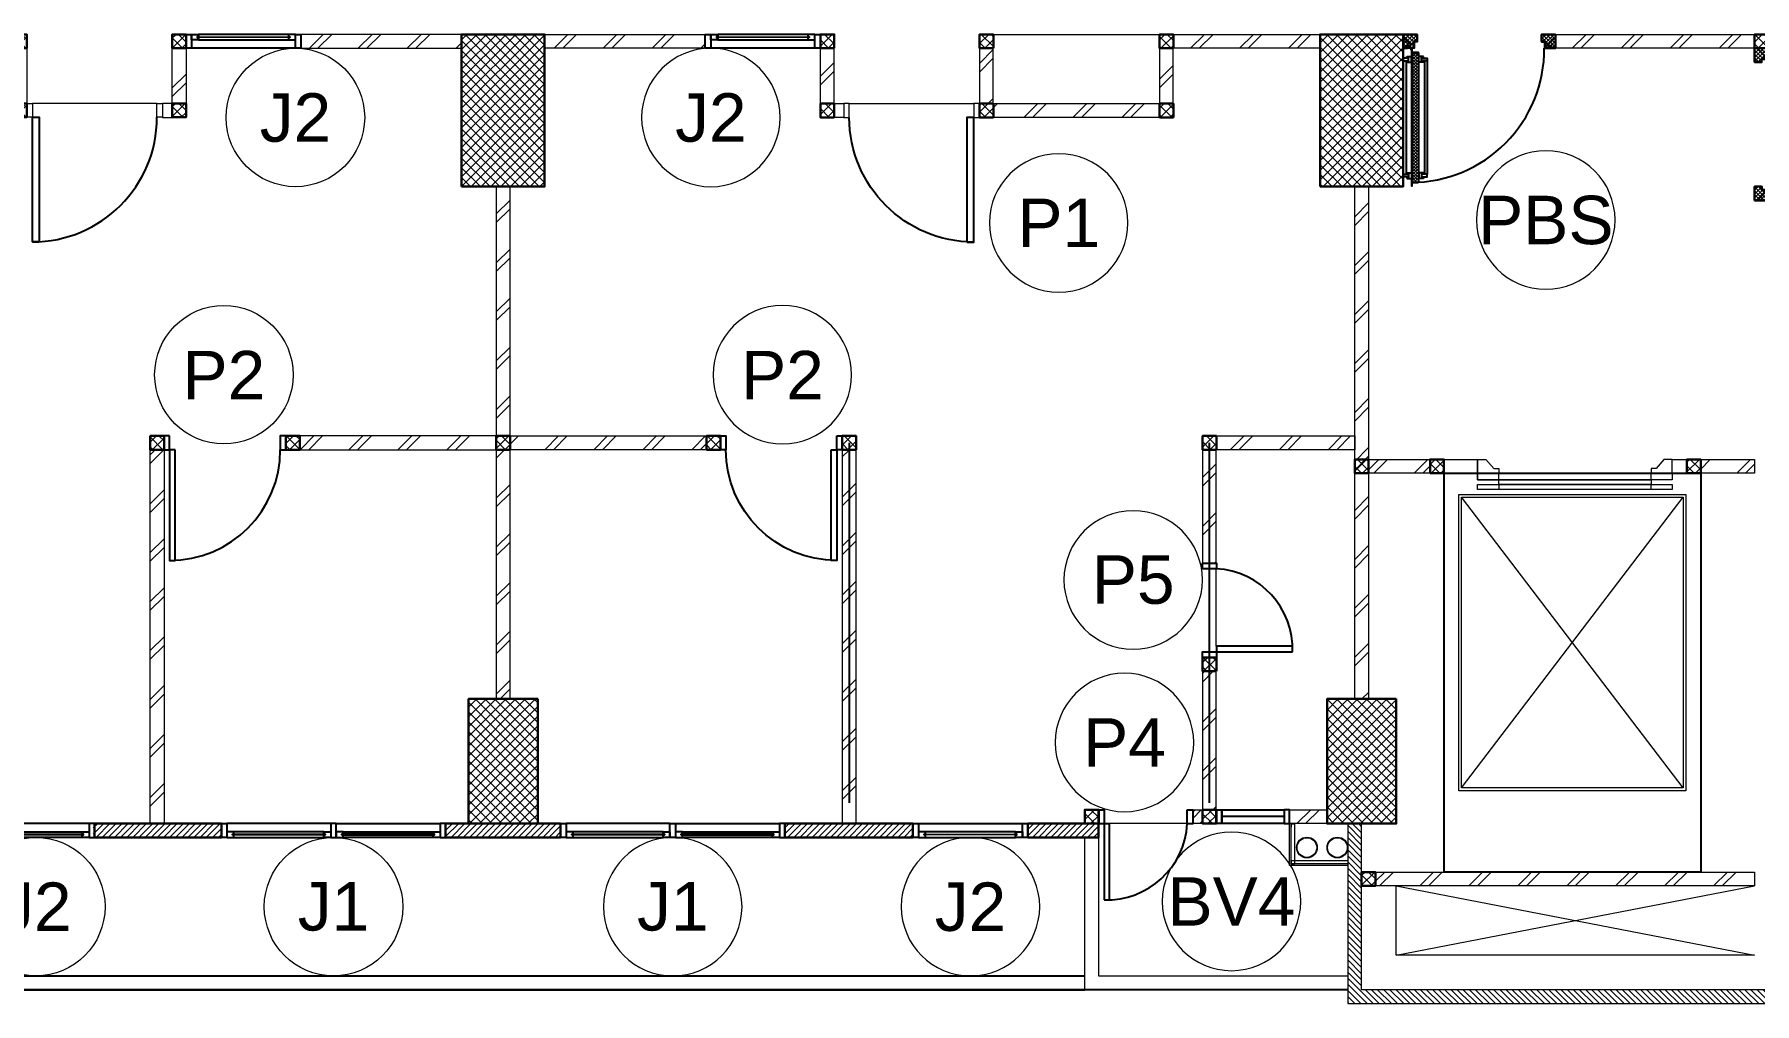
# Model space of a CAD drawing. Header units: millimetres. Extents: x -108 to 351, y -17 to 192.
# Drawn here: x 173.59 to 186.01, y -1.1 to 5.9 of the extents above; entities that cross this region are included whole.
import ezdxf
from ezdxf.enums import TextEntityAlignment as Align

# ---------------------------------------------------------------- set-up
doc = ezdxf.new("R2010")
doc.units = ezdxf.units.MM
doc.layers.get('defpoints').update_dxf_attribs({"color": 1})
for name, color, linetype, lineweight in [('ars', 11, 'Continuous', 0), ('ars @ 1', 11, 'Continuous', 0), ('ARSIR', 31, 'Continuous', 5), ('KACA', 151, 'Continuous', 5), ('KOL', 1, 'Continuous', 30), ('KOLOM', 4, 'Continuous', 9), ('lan', 7, 'Continuous', 15), ('LIFT', 15, 'Continuous', 15), ('NOT', 7, 'Continuous', 20), ('tem', 5, 'Continuous', 20)]:
    doc.layers.add(name, color=color, linetype=linetype, lineweight=lineweight)
doc.layers.add('as', color=1, linetype='Continuous', plot=False)
for name, color, linetype in [('HID', 1, 'Continuous'), ('Kusen', 30, 'Continuous'), ('STL', 6, 'Continuous')]:
    doc.layers.add(name, color=color, linetype=linetype)
doc.styles.add('S', font='simplex', dxfattribs={"width": 0.75})
doc.styles.get("Standard").update_dxf_attribs({"font": 'arial.ttf'})
pattern_1 = [(45, (0, 0), (-0.1767767, 0.1767767), []), (45, (0.0625, 0), (-0.1767767, 0.1767767), [])]
pattern_2 = [(225, (1.1, 1e-06), (-0.014142, 0.014142), []), (135, (1.1, 1e-06), (0.014142, 0.014142), [])]
pattern_3 = [(315, (-2e-13, 1e-06), (0.014142, 0.014142), []), (45, (-2e-13, 1e-06), (-0.014142, 0.014142), [])]
pattern_4 = [(45, (504.54594, -326.249947), (-0.0220970869, 0.0220970869), [])]
pattern_5 = [(225, (18.8672, 56.20464), (0.1767767, -0.1767767), []), (225, (18.8047, 56.20464), (0.1767767, -0.1767767), [])]
pattern_6 = [(225, (18.87105, 56.209), (0.1767767, -0.1767767), []), (225, (18.80855, 56.209), (0.1767767, -0.1767767), [])]
pattern_7 = [(225, (18.8672, 56.209), (0.1767767, -0.1767767), []), (225, (18.8047, 56.209), (0.1767767, -0.1767767), [])]
pattern_8 = [(225, (16.36856, 55.10463), (0.1767767, -0.1767767), []), (225, (16.30606, 55.10463), (0.1767767, -0.1767767), [])]

# ---------------------------------------------------------------- blocks, each defined once
blk = doc.blocks.new('K 10.10')
at = {"layer": 'ars'}
h = blk.add_hatch(dxfattribs=at)
h.set_pattern_fill('_USER', color=256, scale=0.05, angle=45, double=1, pattern_type=0)
h.set_pattern_definition([(45, (0, 0), (-0.035355339, 0.035355339), []), (135, (0, 0), (-0.035355339, -0.035355339), [])])
h.paths.add_polyline_path([(1560.538, 1380.407), (1560.638, 1380.407), (1560.638, 1380.507), (1560.538, 1380.507)])
at = {"layer": 'KOL'}
blk.add_lwpolyline([(1560.538, 1380.407), (1560.638, 1380.407), (1560.638, 1380.507), (1560.538, 1380.507)], close=True, dxfattribs=at)
blk = doc.blocks.new('k1')
at = {"layer": 'ars'}
h = blk.add_hatch(dxfattribs=at)
h.set_pattern_fill('_USER', color=256, scale=0.05, angle=45, double=1, pattern_type=0)
h.set_pattern_definition([(45, (0, -5), (-0.03535534, 0.03535534), []), (135, (0, -5), (-0.03535534, -0.03535534), [])])
h.paths.add_polyline_path([(-0.3, -0.55), (0.3, -0.55), (0.3, 0.55), (-0.3, 0.55)])
at = {"layer": 'KOL'}
blk.add_lwpolyline([(-0.3, -0.55), (0.3, -0.55), (0.3, 0.55), (-0.3, 0.55)], close=True, dxfattribs=at)
blk = doc.blocks.new('k3')
at = {"layer": 'ars'}
h = blk.add_hatch(dxfattribs=at)
h.set_pattern_fill('_USER', color=256, scale=0.05, angle=45, double=1, pattern_type=0)
h.set_pattern_definition([(45, (0, -5.05), (-0.03535534, 0.03535534), []), (135, (0, -5.05), (-0.03535534, -0.03535534), [])])
h.paths.add_polyline_path([(-0.25, -0.45), (0.25, -0.45), (0.25, 0.45), (-0.25, 0.45)])
at = {"layer": 'KOL'}
blk.add_lwpolyline([(-0.25, -0.45), (0.25, -0.45), (0.25, 0.45), (-0.25, 0.45)], close=True, dxfattribs=at)
blk = doc.blocks.new('D-P90')
at = {"layer": 'ars'}
h = blk.add_hatch(dxfattribs=at)
h.set_pattern_fill('ANSI37', color=256, scale=0.005, angle=-90, style=0)
h.set_pattern_definition([(45, (-1350.94906, -1248.591899), (0.01122532015, -0.01122532015), []), (315, (-1350.94906, -1248.591899), (-0.01122532015, -0.01122532015), [])])
h.paths.add_polyline_path([(0.009, -0.183, -0.414214), (0.01, -0.184), (0.01, -1.116, -0.414214), (0.009, -1.117), (-0.034, -1.117, 0.414214), (-0.037, -1.12), (-0.037, -1.142, -1), (-0.038, -1.142), (-0.038, -0.158, -1), (-0.037, -0.158), (-0.037, -0.181, 0.414214), (-0.034, -0.183)])
at = {"layer": 'as'}
for p, q in [((-0.04, -0.158), (-0.046, -0.158)), ((-0.042, -0.161), (-0.042, -0.155))]:
    blk.add_line(p, q, dxfattribs=at)
at = {"layer": 'HID'}
for p, q in [((-0.044, -0.125), (-0.092, -0.077)), ((-0.042, -0.123), (-0.091, -0.075)), ((-0.066, -0.147), (-0.023, -0.104)), ((-0.063, -0.147), (-0.023, -0.107)), ((0.966, -0.147), (0.923, -0.104)), ((0.963, -0.147), (0.923, -0.107)), ((0.942, -0.123), (0.991, -0.075)), ((0.944, -0.125), (0.992, -0.077))]:
    blk.add_line(p, q, dxfattribs=at)
for points in [[(-0.044, -0.125), (-0.044, -0.125), (-0.042, -0.123), (-0.042, -0.123)], [(0.944, -0.125), (0.944, -0.125), (0.942, -0.123), (0.942, -0.123)]]:
    blk.add_lwpolyline(points, dxfattribs=at)
at = {"layer": 'KOL'}
blk.add_line((0.97, -0.13), (0.97, -0.15), dxfattribs=at)
at = {"layer": 'Kusen', "ltscale": 2}
for p, q in [((-0.099, -0.221), (-0.099, -1.06)), ((-0.079, -0.241), (-0.079, -1.06)), ((-0.074, -0.211), (-0.04, -0.211)), ((-0.074, -0.221), (-0.074, -0.211)), ((-0.074, -0.251), (-0.074, -0.241)), ((-0.061, -0.251), (-0.061, -0.211)), ((-0.04, -0.251), (-0.04, -0.211)), ((0.046, -0.211), (0.012, -0.211)), ((0.012, -0.251), (0.012, -0.211)), ((0.033, -0.251), (0.033, -0.211)), ((0.046, -0.221), (0.046, -0.211)), ((0.046, -0.251), (0.046, -0.241)), ((0.053, -0.241), (0.053, -1.06)), ((0.073, -0.221), (0.073, -1.06)), ((-0.074, -0.251), (-0.04, -0.251)), ((0.046, -0.251), (0.012, -0.251)), ((-0.074, -1.05), (-0.04, -1.05)), ((-0.074, -1.05), (-0.074, -1.06)), ((-0.074, -1.08), (-0.074, -1.09)), ((-0.074, -1.09), (-0.04, -1.09)), ((-0.061, -1.05), (-0.061, -1.09)), ((-0.04, -1.05), (-0.04, -1.09)), ((0.046, -1.05), (0.012, -1.05)), ((0.012, -1.05), (0.012, -1.09)), ((0.046, -1.09), (0.012, -1.09)), ((0.033, -1.05), (0.033, -1.09)), ((0.046, -1.05), (0.046, -1.06)), ((0.046, -1.08), (0.046, -1.09))]:
    blk.add_line(p, q, dxfattribs=at)
at = {"layer": 'Kusen'}
for p, q in [((-0.042, -0.155), (-0.038, -0.156)), ((-0.042, -0.157), (-0.038, -0.158))]:
    blk.add_line(p, q, dxfattribs=at)
at = {"layer": 'Kusen', "ltscale": 2}
for points in [[(-0.099, -0.241), (-0.061, -0.241), (-0.061, -0.221), (-0.099, -0.221), (-0.099, -0.241)], [(0.073, -0.241), (0.033, -0.241), (0.033, -0.221), (0.073, -0.221), (0.073, -0.241)], [(-0.101, -1.06), (-0.061, -1.06), (-0.061, -1.08), (-0.101, -1.08), (-0.101, -1.06)], [(0.073, -1.06), (0.033, -1.06), (0.033, -1.08), (0.073, -1.08), (0.073, -1.06)]]:
    blk.add_lwpolyline(points, dxfattribs=at)
at = {"layer": 'Kusen'}
blk.add_circle((-0.042, -0.158), 0.001, dxfattribs=at)
for radius, start, end in [(0.0025, 75.7804, 11.3851), (0.961, 270, 0.4597)]:
    blk.add_arc((-0.042, -0.158), radius, start, end, dxfattribs=at)
at = {"layer": 'STL'}
for p, q in [((-0.038, -0.158), (-0.038, -1.142)), ((-0.037, -0.181), (-0.037, -0.158)), ((-0.034, -0.183), (0.009, -0.183)), ((0.01, -0.184), (0.01, -1.116)), ((-0.034, -1.117), (0.009, -1.117)), ((-0.037, -1.12), (-0.037, -1.142))]:
    blk.add_line(p, q, dxfattribs=at)
for points in [[(0, -0.1), (0, -0.103), (-0.019, -0.103, 0.414214), (-0.02, -0.105), (-0.02, -0.148, -0.414214), (-0.022, -0.15), (-0.068, -0.15, -0.414214), (-0.07, -0.148), (-0.07, -0.13), (-0.067, -0.13), (-0.067, -0.146, 0.414214), (-0.065, -0.147), (-0.024, -0.147, 0.414214), (-0.023, -0.146), (-0.023, -0.102, -0.414214), (-0.021, -0.1)], [(0.9, -0.1), (0.9, -0.103), (0.919, -0.103, -0.414214), (0.92, -0.105), (0.92, -0.148, 0.414214), (0.922, -0.15), (0.968, -0.15, 0.414214), (0.97, -0.148), (0.97, -0.13), (0.967, -0.13), (0.967, -0.146, -0.414214), (0.966, -0.147), (0.925, -0.147, -0.414214), (0.923, -0.146), (0.923, -0.102, 0.414214), (0.921, -0.1)]]:
    blk.add_lwpolyline(points, format="xyb", close=True, dxfattribs=at)
blk.add_lwpolyline([(0.009, -0.182), (-0.034, -0.182, -0.414214), (-0.035, -0.181), (-0.035, -0.158, 1), (-0.04, -0.158), (-0.04, -1.142, 1), (-0.035, -1.142), (-0.035, -1.12, -0.414214), (-0.034, -1.119), (0.009, -1.119, 0.414214), (0.012, -1.116), (0.012, -0.184)], format="xyb", dxfattribs=at)
for centre, radius, start, end in [((-0.038, -0.158), 0.00075, 0, 180), ((-0.034, -0.181), 0.0025, 180, 270), ((0.009, -0.184), 0.0025, 360, 90), ((0.009, -0.184), 0.001, 360, 90), ((-0.034, -1.12), 0.0025, 90, 180), ((0.009, -1.116), 0.001, 270, 0), ((-0.038, -1.142), 0.00075, 180, 0)]:
    blk.add_arc(centre, radius, start, end, dxfattribs=at)
blk = doc.blocks.new('PINTU DARURAT')
at = {"layer": 'ARSIR'}
h = blk.add_hatch(dxfattribs=at)
h.set_pattern_fill('_USER', color=256, scale=0.02, angle=315, style=0, double=1, pattern_type=0)
h.set_pattern_definition(pattern_3)
edge = h.paths.add_edge_path()
edge.add_line((0, 0), (0.1, 0))
edge.add_line((0.1, 0), (0.1, 0.05))
edge.add_line((0.1, 0.05), (0.077, 0.05))
edge.add_line((0.077, 0.05), (0.077, 0.096))
edge.add_arc((0.076, 0.096), 0.0015, 360, 450)
edge.add_line((0.075, 0.097), (0.035, 0.097))
edge.add_arc((0.035, 0.096), 0.0015, 90, 180)
edge.add_line((0.033, 0.096), (0.033, 0.08))
edge.add_line((0.033, 0.08), (0.03, 0.08))
edge.add_line((0.03, 0.08), (0.03, 0.1))
edge.add_line((0.03, 0.1), (0, 0.1))
edge.add_line((0, 0.1), (0, 0))
h = blk.add_hatch(dxfattribs=at)
h.set_pattern_fill('_USER', color=256, scale=0.02, angle=315, style=0, double=1, pattern_type=0)
h.set_pattern_definition(pattern_3)
edge = h.paths.add_edge_path()
edge.add_line((0, 0), (0.1, 0))
edge.add_line((0.1, 0), (0.1, 0.05))
edge.add_line((0.1, 0.05), (0.077, 0.05))
edge.add_line((0.077, 0.05), (0.077, 0.096))
edge.add_arc((0.076, 0.096), 0.0015, 360, 450)
edge.add_line((0.075, 0.097), (0.035, 0.097))
edge.add_arc((0.035, 0.096), 0.0015, 90, 180)
edge.add_line((0.033, 0.096), (0.033, 0.08))
edge.add_line((0.033, 0.08), (0.03, 0.08))
edge.add_line((0.03, 0.08), (0.03, 0.1))
edge.add_line((0.03, 0.1), (0, 0.1))
edge.add_line((0, 0.1), (0, 0))
h = blk.add_hatch(dxfattribs=at)
h.set_pattern_fill('_USER', color=256, scale=0.02, angle=315, style=0, double=1, pattern_type=0)
h.set_pattern_definition(pattern_2)
edge = h.paths.add_edge_path()
edge.add_line((1.1, 0), (1, 0))
edge.add_line((1, 0), (1, 0.05))
edge.add_line((1, 0.05), (1.023, 0.05))
edge.add_line((1.023, 0.05), (1.023, 0.096))
edge.add_arc((1.024, 0.096), 0.0015, -630, -540, ccw=False)
edge.add_line((1.024, 0.097), (1.065, 0.097))
edge.add_arc((1.065, 0.096), 0.0015, -360, -270, ccw=False)
edge.add_line((1.067, 0.096), (1.067, 0.08))
edge.add_line((1.067, 0.08), (1.07, 0.08))
edge.add_line((1.07, 0.08), (1.07, 0.1))
edge.add_line((1.07, 0.1), (1.1, 0.1))
edge.add_line((1.1, 0.1), (1.1, 0))
h = blk.add_hatch(dxfattribs=at)
h.set_pattern_fill('_USER', color=256, scale=0.02, angle=315, style=0, double=1, pattern_type=0)
h.set_pattern_definition(pattern_2)
edge = h.paths.add_edge_path()
edge.add_line((1.1, 0), (1, 0))
edge.add_line((1, 0), (1, 0.05))
edge.add_line((1, 0.05), (1.023, 0.05))
edge.add_line((1.023, 0.05), (1.023, 0.096))
edge.add_arc((1.024, 0.096), 0.0015, -630, -540, ccw=False)
edge.add_line((1.024, 0.097), (1.065, 0.097))
edge.add_arc((1.065, 0.096), 0.0015, -360, -270, ccw=False)
edge.add_line((1.067, 0.096), (1.067, 0.08))
edge.add_line((1.067, 0.08), (1.07, 0.08))
edge.add_line((1.07, 0.08), (1.07, 0.1))
edge.add_line((1.07, 0.1), (1.1, 0.1))
edge.add_line((1.1, 0.1), (1.1, 0))
at = {"layer": 'KOL'}
blk.add_line((1.1, 0.1), (1.1, 0), dxfattribs=at)
blk.add_line((1.1, 0.1), (1.1, 0), dxfattribs=at)
blk.add_line((1.1, 0.1), (1.1, 0), dxfattribs=at)
blk.add_line((1.1, 0.1), (1.1, 0), dxfattribs=at)
for points in [[(0, 0), (0.1, 0), (0.1, 0.05), (0.077, 0.05), (0.077, 0.096, 0.414214), (0.075, 0.097), (0.035, 0.097, 0.414214), (0.033, 0.096), (0.033, 0.08), (0.03, 0.08), (0.03, 0.1), (0, 0.1)], [(0, 0), (0.1, 0), (0.1, 0.05), (0.077, 0.05), (0.077, 0.096, 0.414214), (0.075, 0.097), (0.035, 0.097, 0.414214), (0.033, 0.096), (0.033, 0.08), (0.03, 0.08), (0.03, 0.1), (0, 0.1)], [(1.1, 0), (1, 0), (1, 0.05), (1.023, 0.05), (1.023, 0.096, -0.414214), (1.024, 0.097), (1.065, 0.097, -0.414214), (1.067, 0.096), (1.067, 0.08), (1.07, 0.08), (1.07, 0.1), (1.1, 0.1)], [(1.1, 0), (1, 0), (1, 0.05), (1.023, 0.05), (1.023, 0.096, -0.414214), (1.024, 0.097), (1.065, 0.097, -0.414214), (1.067, 0.096), (1.067, 0.08), (1.07, 0.08), (1.07, 0.1), (1.1, 0.1)]]:
    blk.add_lwpolyline(points, format="xyb", close=True, dxfattribs=at)
at = {"layer": 'Kusen', "xscale": -1, "rotation": 180}
blk.add_blockref('D-P90', (0.1, -0.05), dxfattribs=at)
blk = doc.blocks.new('T. J1')
at = {"layer": 'Kusen'}
for p, q in [((-0.019, 0), (-0.769, 0)), ((-0.719, 0.1), (-0.069, 0.1)), ((-0.069, 0.06), (-0.719, 0.06)), ((0.021, 0), (0.771, 0)), ((0.721, 0.1), (0.071, 0.1)), ((0.071, 0.06), (0.721, 0.06))]:
    blk.add_line(p, q, dxfattribs=at)
for points in [[(-0.809, 0), (-0.769, 0), (-0.769, 0.1), (-0.809, 0.1)], [(-0.019, 0), (0.021, 0), (0.021, 0.1), (-0.019, 0.1)], [(0.811, 0), (0.771, 0), (0.771, 0.1), (0.811, 0.1)]]:
    blk.add_lwpolyline(points, close=True, dxfattribs=at)
for points in [[(-0.719, 0.077), (-0.719, 0.06), (-0.769, 0.06), (-0.769, 0.1), (-0.719, 0.1), (-0.719, 0.082), (-0.729, 0.082), (-0.729, 0.077), (-0.719, 0.077)], [(-0.069, 0.077), (-0.069, 0.06), (-0.019, 0.06), (-0.019, 0.1), (-0.069, 0.1), (-0.069, 0.082), (-0.059, 0.082), (-0.059, 0.077), (-0.069, 0.077)], [(0.071, 0.077), (0.071, 0.06), (0.021, 0.06), (0.021, 0.1), (0.071, 0.1), (0.071, 0.082), (0.061, 0.082), (0.061, 0.077), (0.071, 0.077)], [(0.721, 0.077), (0.721, 0.06), (0.771, 0.06), (0.771, 0.1), (0.721, 0.1), (0.721, 0.082), (0.731, 0.082), (0.731, 0.077), (0.721, 0.077)]]:
    blk.add_lwpolyline(points, dxfattribs=at)
at = {"layer": 'Kusen', "color": 141}
for points in [[(-0.729, 0.077), (-0.059, 0.077), (-0.059, 0.082), (-0.729, 0.082)], [(0.731, 0.077), (0.061, 0.077), (0.061, 0.082), (0.731, 0.082)]]:
    blk.add_lwpolyline(points, close=True, dxfattribs=at)
blk = doc.blocks.new('T. J2')
at = {"layer": 'KACA', "color": 141}
blk.add_lwpolyline([(-0.379, 0.077), (0.291, 0.077), (0.291, 0.082), (-0.379, 0.082)], close=True, dxfattribs=at)
at = {"layer": 'Kusen'}
for p, q in [((-0.419, 0), (0.331, 0)), ((-0.369, 0.1), (0.281, 0.1)), ((0.281, 0.06), (-0.369, 0.06))]:
    blk.add_line(p, q, dxfattribs=at)
for points in [[(-0.459, 0), (-0.419, 0), (-0.419, 0.1), (-0.459, 0.1)], [(0.331, 0), (0.371, 0), (0.371, 0.1), (0.331, 0.1)]]:
    blk.add_lwpolyline(points, close=True, dxfattribs=at)
for points in [[(-0.369, 0.077), (-0.369, 0.06), (-0.419, 0.06), (-0.419, 0.1), (-0.369, 0.1), (-0.369, 0.082), (-0.379, 0.082), (-0.379, 0.077), (-0.369, 0.077)], [(0.281, 0.077), (0.281, 0.06), (0.331, 0.06), (0.331, 0.1), (0.281, 0.1), (0.281, 0.082), (0.291, 0.082), (0.291, 0.077), (0.281, 0.077)]]:
    blk.add_lwpolyline(points, dxfattribs=at)
blk = doc.blocks.new('P.80')
at = {"layer": 'Kusen'}
for points in [[(-69.809, -74.837), (-69.769, -74.837), (-69.769, -74.037), (-69.809, -74.037)], [(-70.609, -74.937), (-70.569, -74.937), (-70.569, -74.837), (-70.609, -74.837)], [(-69.769, -74.937), (-69.729, -74.937), (-69.729, -74.837), (-69.769, -74.837)]]:
    blk.add_lwpolyline(points, close=True, dxfattribs=at)
blk.add_arc((-69.769, -74.837), 0.8, 90, 180, dxfattribs=at)
blk = doc.blocks.new('P-90')
at = {"layer": 'Kusen'}
blk.add_lwpolyline([(374.691, -21.598), (374.741, -21.598), (374.741, -22.498), (374.691, -22.498)], close=True, dxfattribs=at)
at = {"layer": 'Kusen', "lineweight": 9}
for points in [[(373.801, -22.498), (373.841, -22.498), (373.841, -22.598), (373.801, -22.598)], [(374.741, -22.498), (374.781, -22.498), (374.781, -22.598), (374.741, -22.598)]]:
    blk.add_lwpolyline(points, close=True, dxfattribs=at)
at = {"layer": 'Kusen'}
blk.add_arc((374.741, -22.498), 0.9, 90, 180, dxfattribs=at)
blk = doc.blocks.new('P.60')
at = {"layer": 'Kusen'}
for points in [[(1472.835, 997.535), (1472.875, 997.535), (1472.875, 997.435), (1472.835, 997.435)], [(1473.475, 997.535), (1473.515, 997.535), (1473.515, 997.435), (1473.475, 997.435)], [(1472.875, 996.885), (1472.915, 996.885), (1472.915, 997.435), (1472.875, 997.435)]]:
    blk.add_lwpolyline(points, close=True, dxfattribs=at)
blk.add_arc((1472.895, 997.466), 0.581, 268.0266, 356.9943, dxfattribs=at)
blk = doc.blocks.new('BV')
at = {"layer": 'Kusen'}
for points in [[(-0.225, 0.1), (-0.265, 0.1), (-0.265, 0), (-0.225, 0)], [(-0.225, 0.1), (-0.265, 0.1), (-0.265, 0), (-0.225, 0)], [(0.225, 0.1), (-0.225, 0.1), (-0.225, 0), (0.225, 0)], [(0.225, 0.1), (0.265, 0.1), (0.265, 0), (0.225, 0)]]:
    blk.add_lwpolyline(points, close=True, dxfattribs=at)
at = {"layer": 'Kusen', "color": 141}
blk.add_lwpolyline([(0.225, 0.05), (-0.225, 0.05)], dxfattribs=at)
blk = doc.blocks.new('LIFT BARANG MITSHUBISI')
at = {"layer": 'ARSIR'}
for p, q in [((-0.845, 1.05), (0.755, -1.05)), ((0.755, 1.05), (-0.845, -1.05))]:
    blk.add_line(p, q, dxfattribs=at)
at = {"layer": 'defpoints', "color": 3}
blk.add_lwpolyline([(0.883, -1.223), (0.883, 1.657), (-0.972, 1.657), (-0.972, -1.223)], close=True, dxfattribs=at)
at = {"layer": 'LIFT'}
for points in [[(-0.865, -1.07), (0.775, -1.07), (0.775, 1.07), (-0.865, 1.07)], [(-0.845, -1.05), (0.755, -1.05), (0.755, 1.05), (-0.845, 1.05)], [(-0.73, -1.141), (0.676, -1.141), (0.676, -1.105), (-0.73, -1.105)], [(-0.73, -1.141), (-0.577, -1.141), (-0.577, -1.105), (-0.73, -1.105)], [(0.523, -1.141), (0.676, -1.141), (0.676, -1.105), (0.523, -1.105)], [(-0.577, -1.223), (-0.73, -1.223), (-0.73, -1.176), (-0.577, -1.176)], [(-0.73, -1.223), (0.676, -1.223), (0.676, -1.176), (-0.73, -1.176)], [(-0.577, -1.176), (0.523, -1.176), (0.523, -1.141), (-0.577, -1.141)], [(0.523, -1.223), (0.676, -1.223), (0.676, -1.176), (0.523, -1.176)]]:
    blk.add_lwpolyline(points, close=True, dxfattribs=at)
for points in [[(-0.73, -1.223), (-0.73, -1.323), (-0.669, -1.323), (-0.612, -1.258), (-0.577, -1.258), (-0.577, -1.223), (-0.73, -1.223)], [(0.676, -1.223), (0.676, -1.323), (0.616, -1.323), (0.559, -1.258), (0.523, -1.258), (0.523, -1.223), (0.676, -1.223)]]:
    blk.add_lwpolyline(points, dxfattribs=at)
at = {"layer": 'tem'}
for points in [[(-0.972, -1.223), (-0.972, -1.323), (-0.73, -1.323), (-0.73, -1.223)], [(0.676, -1.223), (0.676, -1.323), (0.783, -1.323), (0.783, -1.223)]]:
    blk.add_lwpolyline(points, close=True, dxfattribs=at)
blk = doc.blocks.new('1-typikal-1')
at = {"layer": 'ars'}
for points in [[(0.05, -0.455), (0.52, -0.455), (0.52, -0.15)], [(0.05, -0.445), (0.51, -0.445), (0.51, -0.15)], [(0.485, -0.15), (0.51, -0.15), (0.51, -0.179), (0.508, -0.179), (0.508, -0.152), (0.485, -0.152), (0.485, -0.15)], [(0.485, -0.152), (0.485, -0.443)], [(0.51, -0.419), (0.05, -0.419)], [(0.485, -0.445), (0.51, -0.445), (0.51, -0.419), (0.508, -0.419), (0.508, -0.443), (0.485, -0.443), (0.485, -0.445)]]:
    blk.add_lwpolyline(points, dxfattribs=at)
for centre, radius in [((0.157, -0.325), 0.075), ((0.157, -0.325), 0.071), ((0.377, -0.325), 0.075), ((0.377, -0.325), 0.071)]:
    blk.add_circle(centre, radius, dxfattribs=at)
at = {"layer": 'KOL'}
for points in [[(2.42, -0.15), (1.9, -0.15), (1.9, -0.25), (2.42, -0.25)], [(4.165, -0.15), (3.25, -0.15), (3.25, -0.25), (4.165, -0.25)]]:
    blk.add_lwpolyline(points, close=True, dxfattribs=at)
at = {"layer": 'lan'}
for p, q in [((2.656, 5.55), (1.456, 5.55)), ((3.7, 5.05), (2.8, 5.05)), ((1.05, 1.13), (1.05, 1.69)), ((0.05, -1.25), (0.05, -0.15)), ((1.26, -0.15), (1.82, -0.15)), ((1.9, -0.25), (1.9, -1.25)), ((2, -0.25), (2, -1.35)), ((2, -1.35), (0, -1.35)), ((1.9, -1.25), (0.05, -1.25))]:
    blk.add_line(p, q, dxfattribs=at)
at = {"layer": 'tem'}
for points in [[(1.36, 5.55), (0.3, 5.55), (0.3, 5.45), (1.36, 5.45)], [(5.9, 5.55), (4.74, 5.55), (4.74, 5.45), (5.9, 5.45)], [(1.46, 5.45), (1.46, 5.05), (1.36, 5.05), (1.36, 5.45)], [(2.76, 5.45), (2.76, 5.05), (2.66, 5.05), (2.66, 5.45)], [(3.91, 5.45), (3.91, 5.05), (3.81, 5.05), (3.81, 5.45)], [(2.66, 5.05), (1.46, 5.05), (1.46, 4.95), (2.66, 4.95)], [(3.81, 5.05), (3.74, 5.05), (3.74, 4.95), (3.81, 4.95)], [(1.05, 2.65), (0.05, 2.65), (0.05, 2.55), (1.05, 2.55)], [(6.15, 2.65), (4.731, 2.65), (4.731, 2.55), (6.15, 2.55)], [(1.15, 2.55), (1.15, 1.73), (1.05, 1.73), (1.05, 2.55)], [(1.15, 0.95), (1.15, -0.05), (1.05, -0.05), (1.05, 0.95)], [(0.52, -0.05), (0.25, -0.05), (0.25, -0.15), (0.52, -0.15)], [(1.22, -0.05), (1.15, -0.05), (1.15, -0.15), (1.22, -0.15)]]:
    blk.add_lwpolyline(points, close=True, dxfattribs=at)
at = {"layer": 'tem', "ltscale": 2}
blk.add_lwpolyline([(3.651, 2.55), (3.751, 2.55), (3.751, -0.15), (3.651, -0.15)], close=True, dxfattribs=at)
at = {"rotation": 180}
blk.add_blockref('BV', (0.785, -0.05), dxfattribs=at)
at = {"layer": 'KOLOM', "extrusion": (0, 0, -1), "xscale": -1, "zscale": -1}
for p in [(1559.178, -1374.957), (1557.878, -1374.957), (1556.728, -1374.957), (1559.178, -1375.456), (1557.878, -1375.456), (1556.728, -1375.456), (1559.488, -1377.857), (1556.887, -1377.857), (1555.907, -1377.857), (1559.488, -1379.457), (1559.488, -1380.557), (1558.638, -1380.557)]:
    blk.add_blockref('K 10.10', p, dxfattribs=at)
at = {"layer": 'Kusen', "xscale": -1}
for name, p in [('T. J2', (4.281, 5.45)), ('P.60', (1474.735, -997.585))]:
    blk.add_blockref(name, p, dxfattribs=at)
at = {"layer": 'Kusen', "rotation": 180}
for name, p in [('P-90', (377.541, -17.547)), ('P.80', (-65.978, -72.287)), ('T. J2', (2.791, -0.15)), ('T. J1', (4.976, -0.15))]:
    blk.add_blockref(name, p, dxfattribs=at)
at = {"layer": 'Kusen', "xscale": -1, "rotation": 270}
blk.add_blockref('P.60', (-996.385, -1471.785), dxfattribs=at)
blk = doc.blocks.new('LANTAI-1')
at = {"layer": 'ars'}
h = blk.add_hatch(dxfattribs=at)
h.set_pattern_fill('TEMBOK', color=256, scale=0.25)
h.set_pattern_definition(pattern_7)
h.paths.add_polyline_path([(18.567, 6.525), (17.407, 6.525), (17.407, 6.425), (18.567, 6.425)])
h = blk.add_hatch(dxfattribs=at)
h.set_pattern_fill('TEMBOK', color=256, scale=0.25)
h.set_pattern_definition(pattern_7)
h.paths.add_polyline_path([(19.167, 6.525), (20.327, 6.525), (20.327, 6.425), (19.167, 6.425)])
h = blk.add_hatch(dxfattribs=at)
h.set_pattern_fill('TEMBOK', color=256, scale=0.25)
h.set_pattern_definition(pattern_7)
h.paths.add_polyline_path([(23.707, 6.525), (24.767, 6.525), (24.767, 6.425), (23.707, 6.425)])
h = blk.add_hatch(dxfattribs=at)
h.set_pattern_fill('TEMBOK', color=256, scale=0.25)
h.set_pattern_definition(pattern_6)
h.paths.add_polyline_path([(16.577, 6.425), (16.577, 6.025), (16.477, 6.025), (16.477, 6.425)])
h = blk.add_hatch(dxfattribs=at)
h.set_pattern_fill('TEMBOK', color=256, scale=0.25)
h.set_pattern_definition(pattern_6)
h.paths.add_polyline_path([(21.157, 6.425), (21.157, 6.025), (21.257, 6.025), (21.257, 6.425)])
h = blk.add_hatch(dxfattribs=at)
h.set_pattern_fill('TEMBOK', color=256, scale=0.25)
h.set_pattern_definition(pattern_7)
h.paths.add_polyline_path([(22.307, 6.425), (22.307, 6.025), (22.407, 6.025), (22.407, 6.425)])
h = blk.add_hatch(dxfattribs=at)
h.set_pattern_fill('TEMBOK', color=256, scale=0.25)
h.set_pattern_definition(pattern_7)
h.paths.add_polyline_path([(23.607, 6.425), (23.607, 6.025), (23.707, 6.025), (23.707, 6.425)])
h = blk.add_hatch(dxfattribs=at)
h.set_pattern_fill('TEMBOK', color=256, scale=0.25)
h.set_pattern_definition([(225, (18.87105, 56.209), (0.1767767, -0.1767767), []), (225, (18.80855, 56.209), (0.1767767, -0.1767767), [])])
h.paths.add_polyline_path([(22.407, 6.025), (23.607, 6.025), (23.607, 5.925), (22.407, 5.925)])
h = blk.add_hatch(dxfattribs=at)
h.set_pattern_fill('TEMBOK', color=256, scale=0.25)
h.set_pattern_definition([(225, (18.8672, 57.90464), (0.1767767, -0.1767767), []), (225, (18.8047, 57.90464), (0.1767767, -0.1767767), [])])
h.paths.add_polyline_path([(18.917, 5.425), (18.817, 5.425), (18.817, 3.625), (18.917, 3.625)])
h = blk.add_hatch(dxfattribs=at)
h.set_pattern_fill('TEMBOK', color=256, scale=0.25)
h.set_pattern_definition(pattern_5)
h.paths.add_polyline_path([(18.817, 3.625), (17.399, 3.625), (17.399, 3.525), (18.817, 3.525)])
h = blk.add_hatch(dxfattribs=at)
h.set_pattern_fill('TEMBOK', color=256, scale=0.25)
h.set_pattern_definition(pattern_5)
h.paths.add_polyline_path([(18.917, 3.625), (20.336, 3.625), (20.336, 3.525), (18.917, 3.525)])
h = blk.add_hatch(dxfattribs=at)
h.set_pattern_fill('TEMBOK', color=256, scale=0.25)
h.set_pattern_definition(pattern_5)
h.paths.add_polyline_path([(24.017, 3.625), (25.017, 3.625), (25.017, 3.525), (24.017, 3.525)])
h = blk.add_hatch(dxfattribs=at)
h.set_pattern_fill('TEMBOK', color=256, scale=0.25)
h.set_pattern_definition(pattern_8)
h.paths.add_polyline_path([(16.319, 3.525), (16.419, 3.525), (16.419, 0.825), (16.319, 0.825)])
h = blk.add_hatch(dxfattribs=at)
h.set_pattern_fill('TEMBOK', color=256, scale=0.25)
h.set_pattern_definition(pattern_5)
h.paths.add_polyline_path([(18.817, 3.525), (18.917, 3.525), (18.917, 1.925), (18.817, 1.925)])
h = blk.add_hatch(dxfattribs=at)
h.set_pattern_fill('TEMBOK', color=256, scale=0.25)
h.set_pattern_definition(pattern_5)
h.paths.add_polyline_path([(18.917, 3.525), (18.817, 3.525), (18.817, 1.725), (18.917, 1.725)])
h = blk.add_hatch(dxfattribs=at)
h.set_pattern_fill('TEMBOK', color=256, scale=0.25)
h.set_pattern_definition(pattern_8)
h.paths.add_polyline_path([(21.416, 3.525), (21.316, 3.525), (21.316, 0.825), (21.416, 0.825)])
h = blk.add_hatch(dxfattribs=at)
h.set_pattern_fill('TEMBOK', color=256, scale=0.25)
h.set_pattern_definition([(225, (18.86737, 56.20464), (0.1767767, -0.1767767), []), (225, (18.80487, 56.20464), (0.1767767, -0.1767767), [])])
h.paths.add_polyline_path([(23.917, 3.525), (23.917, 2.705), (24.017, 2.705), (24.017, 3.525)])
h = blk.add_hatch(dxfattribs=at)
h.set_pattern_fill('TEMBOK', color=256, scale=0.25)
h.set_pattern_definition([(225, (18.86737, 56.20464), (0.1767767, -0.1767767), []), (225, (18.80487, 56.20464), (0.1767767, -0.1767767), [])])
h.paths.add_polyline_path([(23.917, 1.925), (23.917, 0.925), (24.017, 0.925), (24.017, 1.925)])
h = blk.add_hatch(dxfattribs=at)
h.set_pattern_fill('ANSI32', color=256, scale=0.25, angle=180, style=0, double=1)
h.set_pattern_definition([(45, (13.89048, 1.125), (-0.0662913, 0.0662913), []), (45, (13.93467, 1.125), (-0.0662913, 0.0662913), [])])
h.paths.add_polyline_path([(23.847, 0.925), (23.917, 0.925), (23.917, 0.825), (23.847, 0.825)])
h = blk.add_hatch(dxfattribs=at)
h.set_pattern_fill('TEMBOK', color=256, scale=0.25)
h.set_pattern_definition(pattern_5)
h.paths.add_polyline_path([(24.547, 0.925), (24.817, 0.925), (24.817, 0.825), (24.547, 0.825)])
h = blk.add_hatch(dxfattribs=at)
h.set_pattern_fill('ANSI31', color=256, scale=0.25, angle=180, style=0)
h.set_pattern_definition(pattern_4)
h.paths.add_polyline_path([(16.832, 0.825), (15.907, 0.825), (15.907, 0.725), (16.832, 0.725)])
h = blk.add_hatch(dxfattribs=at)
h.set_pattern_fill('ANSI31', color=256, scale=0.25, angle=180, style=0)
h.set_pattern_definition(pattern_4)
h.paths.add_polyline_path([(18.452, 0.825), (19.282, 0.825), (19.282, 0.725), (18.452, 0.725)])
h = blk.add_hatch(dxfattribs=at)
h.set_pattern_fill('ANSI31', color=256, scale=0.25, angle=180, style=0)
h.set_pattern_definition(pattern_4)
h.paths.add_polyline_path([(20.902, 0.825), (21.827, 0.825), (21.827, 0.725), (20.902, 0.725)])
h = blk.add_hatch(dxfattribs=at)
h.set_pattern_fill('ANSI31', color=256, scale=0.25, angle=180, style=0)
h.set_pattern_definition(pattern_4)
h.paths.add_polyline_path([(22.657, 0.825), (23.167, 0.825), (23.167, 0.725), (22.657, 0.725)])
h = blk.add_hatch(dxfattribs=at)
h.set_pattern_fill('ANSI31', color=256, scale=0.25, style=0)
h.set_pattern_definition([(135, (-24.08283, 57.124637), (0.022097087, 0.022097087), [])])
h.paths.add_polyline_path([(30.177, -0.475), (30.177, -0.375), (25.067, -0.375), (25.067, 0.825), (24.967, 0.825), (24.967, -0.475)])
at = {"layer": 'ars @ 1'}
h = blk.add_hatch(dxfattribs=at)
h.set_pattern_fill('TEMBOK', color=256, scale=0.25)
h.set_pattern_definition(pattern_1)
h.paths.add_polyline_path([(27.905, 6.525), (27.905, 6.425), (26.467, 6.425), (26.467, 6.525)])
h = blk.add_hatch(dxfattribs=at)
h.set_pattern_fill('TEMBOK', color=256, scale=0.25)
h.set_pattern_definition(pattern_1)
h.paths.add_polyline_path([(25.017, 5.425), (25.117, 5.425), (25.117, 1.725), (25.017, 1.725)])
h = blk.add_hatch(dxfattribs=at)
h.set_pattern_fill('TEMBOK', color=256, scale=0.25)
h.set_pattern_definition([(225, (-1551.64374, 458.43783), (0.176776695, -0.176776695), []), (225, (-1551.70624, 458.43783), (0.176776695, -0.176776695), [])])
h.paths.add_polyline_path([(25.561, 3.455), (25.561, 3.355), (25.117, 3.355), (25.117, 3.455)])
h = blk.add_hatch(dxfattribs=at)
h.set_pattern_fill('TEMBOK', color=256, scale=0.25)
h.set_pattern_definition([(225, (-1551.78806, 458.43783), (0.176776695, -0.176776695), []), (225, (-1551.85056, 458.43783), (0.176776695, -0.176776695), [])])
h.paths.add_polyline_path([(27.905, 3.455), (27.905, 3.355), (27.516, 3.355), (27.516, 3.455)])
h = blk.add_hatch(dxfattribs=at)
h.set_pattern_fill('TEMBOK', color=256, scale=0.25)
h.set_pattern_definition(pattern_1)
h.paths.add_polyline_path([(25.167, 0.375), (25.167, 0.475), (27.905, 0.475), (27.905, 0.375)])
for p, q in [((14.667, -0.275), (23.067, -0.275)), ((24.967, -0.375), (-10.133, -0.375)), ((14.667, -0.375), (23.067, -0.375))]:
    blk.add_line(p, q)
at = {"layer": 'ars'}
for p, q in [((24.547, 0.522), (24.547, 0.825)), ((24.557, 0.533), (24.557, 0.825)), ((24.582, 0.825), (24.582, 0.534)), ((24.967, 0.522), (24.547, 0.522)), ((24.557, 0.558), (24.967, 0.558)), ((24.967, 0.533), (24.557, 0.533))]:
    blk.add_line(p, q, dxfattribs=at)
for points in [[(24.582, 0.825), (24.557, 0.825), (24.557, 0.799), (24.559, 0.799), (24.559, 0.823), (24.582, 0.823), (24.582, 0.825)], [(24.582, 0.533), (24.557, 0.533), (24.557, 0.558), (24.559, 0.558), (24.559, 0.534), (24.582, 0.534), (24.582, 0.533)]]:
    blk.add_lwpolyline(points, dxfattribs=at)
for centre, radius in [((24.672, 0.652), 0.075), ((24.672, 0.652), 0.071), ((24.892, 0.652), 0.075), ((24.892, 0.652), 0.071)]:
    blk.add_circle(centre, radius, dxfattribs=at)
at = {"layer": 'as'}
for p, q in [((21.367, 3.575), (21.367, 0.975)), ((23.967, 3.575), (23.967, 0.975))]:
    blk.add_line(p, q, dxfattribs=at)
at = {"layer": 'KOL'}
for points in [[(18.452, 0.825), (19.282, 0.825), (19.282, 0.725), (18.452, 0.725)], [(20.902, 0.825), (21.827, 0.825), (21.827, 0.725), (20.902, 0.725)], [(22.657, 0.825), (23.167, 0.825), (23.167, 0.725), (22.657, 0.725)]]:
    blk.add_lwpolyline(points, close=True, dxfattribs=at)
at = {"layer": 'lan'}
for p, q in [((22.411, 6.525), (23.611, 6.525)), ((21.367, 6.025), (22.267, 6.025)), ((24.017, 2.105), (24.017, 2.665)), ((23.807, 0.825), (23.247, 0.825)), ((23.067, -0.375), (23.067, 0.725)), ((23.167, 0.725), (23.167, -0.275)), ((23.167, -0.275), (24.967, -0.275)), ((23.067, -0.375), (24.967, -0.375))]:
    blk.add_line(p, q, dxfattribs=at)
at = {"layer": 'lan', "linetype": 'Continuous'}
for p, q in [((25.317, -0.125), (25.317, 0.375)), ((27.905, -0.125), (25.317, -0.125))]:
    blk.add_line(p, q, dxfattribs=at)
for points in [[(25.317, -0.125), (27.905, 0.375)], [(25.317, 0.375), (27.905, -0.125)]]:
    blk.add_lwpolyline(points, dxfattribs=at)
at = {"layer": 'tem'}
for points in [[(19.167, 6.525), (20.327, 6.525), (20.327, 6.425), (19.167, 6.425)], [(23.707, 6.525), (24.767, 6.525), (24.767, 6.425), (23.707, 6.425)], [(27.905, 6.525), (27.905, 6.425), (26.467, 6.425), (26.467, 6.525)], [(21.157, 6.425), (21.157, 6.025), (21.257, 6.025), (21.257, 6.425)], [(22.307, 6.425), (22.307, 6.025), (22.407, 6.025), (22.407, 6.425)], [(23.607, 6.425), (23.607, 6.025), (23.707, 6.025), (23.707, 6.425)], [(21.257, 6.025), (21.327, 6.025), (21.327, 5.925), (21.257, 5.925)], [(22.407, 6.025), (23.607, 6.025), (23.607, 5.925), (22.407, 5.925)], [(25.017, 5.425), (25.117, 5.425), (25.117, 1.725), (25.017, 1.725)], [(18.917, 3.625), (20.336, 3.625), (20.336, 3.525), (18.917, 3.525)], [(24.017, 3.625), (25.017, 3.625), (25.017, 3.525), (24.017, 3.525)], [(23.917, 3.525), (23.917, 2.705), (24.017, 2.705), (24.017, 3.525)], [(25.561, 3.455), (25.561, 3.355), (25.117, 3.355), (25.117, 3.455)], [(27.905, 3.455), (27.905, 3.355), (27.516, 3.355), (27.516, 3.455)], [(23.917, 1.925), (23.917, 0.925), (24.017, 0.925), (24.017, 1.925)], [(23.847, 0.925), (23.917, 0.925), (23.917, 0.825), (23.847, 0.825)], [(24.547, 0.925), (24.817, 0.925), (24.817, 0.825), (24.547, 0.825)], [(30.177, -0.475), (30.177, -0.375), (25.067, -0.375), (25.067, 0.825), (24.967, 0.825), (24.967, -0.475)], [(25.167, 0.375), (25.167, 0.475), (27.905, 0.475), (27.905, 0.375)]]:
    blk.add_lwpolyline(points, close=True, dxfattribs=at)
at = {"layer": 'tem', "ltscale": 2}
for points in [[(18.917, 5.425), (18.817, 5.425), (18.817, 3.625), (18.917, 3.625)], [(18.817, 1.725), (18.917, 1.725), (18.917, 3.625), (18.817, 3.625)], [(21.416, 3.525), (21.316, 3.525), (21.316, 0.825), (21.416, 0.825)]]:
    blk.add_lwpolyline(points, close=True, dxfattribs=at)
at = {"color": 2, "xscale": -1, "rotation": 180}
blk.add_blockref('PINTU DARURAT', (25.367, 6.525), dxfattribs=at)
at = {"color": 2, "rotation": 270}
blk.add_blockref('PINTU DARURAT', (27.905, 6.425), dxfattribs=at)
at = {"xscale": -1, "rotation": 180}
for name, p in [('LIFT BARANG MITSHUBISI', (26.634, 2.132)), ('BV', (24.282, 0.925))]:
    blk.add_blockref(name, p, dxfattribs=at)
at = {"layer": 'KOL'}
for p in [(18.867, 5.975), (25.067, 5.975)]:
    blk.add_blockref('k1', p, dxfattribs=at)
at = {"layer": 'KOL', "rotation": 180}
for p in [(18.867, 1.275), (25.067, 1.275)]:
    blk.add_blockref('k3', p, dxfattribs=at)
at = {"layer": 'KOLOM', "extrusion": (0, 0, -1), "zscale": -1}
for p in [(-1581.796, -1373.982), (-1582.946, -1373.982), (-1584.246, -1373.982), (-1581.796, -1374.482), (-1582.946, -1374.482), (-1584.246, -1374.482), (-1580.974, -1376.882), (-1581.954, -1376.882), (-1584.556, -1376.882), (-1584.556, -1378.482), (-1583.706, -1379.582), (-1584.556, -1379.582)]:
    blk.add_blockref('K 10.10', p, dxfattribs=at)
at = {"layer": 'KOLOM', "extrusion": (0, 0, -1), "xscale": -1, "zscale": -1}
for p in [(1532.633, -1373.982), (1535.521, -1377.052), (1534.977, -1377.052), (1533.122, -1377.052), (1535.471, -1380.032)]:
    blk.add_blockref('K 10.10', p, dxfattribs=at)
at = {"layer": 'KOLOM', "extrusion": (0, 0, -1), "zscale": -1, "rotation": 180}
blk.add_blockref('K 10.10', (1541.721, 1384.032), dxfattribs=at)
at = {"layer": 'Kusen', "xscale": -1}
blk.add_blockref('T. J2', (20.698, 6.425), dxfattribs=at)
at = {"layer": 'Kusen', "xscale": -1, "rotation": 180}
for name, p in [('P-90', (-352.474, -16.573)), ('P.80', (91.045, -71.312)), ('T. J1', (20.091, 0.825)), ('T. J2', (22.286, 0.825))]:
    blk.add_blockref(name, p, dxfattribs=at)
at = {"layer": 'Kusen', "rotation": 90}
blk.add_blockref('P.60', (1021.453, -1470.81), dxfattribs=at)
at = {"layer": 'Kusen'}
blk.add_blockref('P.60', (-1449.668, -996.611), dxfattribs=at)
at = {"layer": 'lan'}
blk.add_blockref('1-typikal-1', (12.667, 0.975), dxfattribs=at)
blk = doc.blocks.new('NAV')
blk.add_circle((0, -0.4), 0.4)
at = {"style": 'S', "width": 0.75, "flags": 4}
blk.add_attdef('AV', text='', height=0.3, dxfattribs=at).set_placement((0, -0.4), align=Align.MIDDLE)

msp = doc.modelspace()

# ---------------------------------------------------------------- block references
at = {"color": 2}
msp.add_blockref('LANTAI-1', (158.10666, -0.62888), dxfattribs=at)
at = {"layer": 'NOT'}
ref = msp.add_blockref('NAV', (175.47386, 5.79575), dxfattribs=dict(at, xscale=1.25, yscale=1.25, zscale=1.25))
ref.add_attrib('AV', 'J2', dxfattribs={"layer": '0', "height": 0.35, "flags": 4}).set_placement((175.47386, 5.29575), align=Align.MIDDLE)
ref = msp.add_blockref('NAV', (178.47386, 5.79575), dxfattribs=dict(at, xscale=-1.25, yscale=1.25, zscale=1.25))
ref.add_attrib('AV', 'J2', dxfattribs={"layer": '0', "height": 0.35, "flags": 4}).set_placement((178.47386, 5.29575), align=Align.MIDDLE)
ref = msp.add_blockref('NAV', (180.98642, 5.0343), dxfattribs=dict(at, xscale=-1.25, yscale=1.25, zscale=1.25))
ref.add_attrib('AV', 'P1', dxfattribs={"layer": '0', "height": 0.35, "flags": 4}).set_placement((180.98642, 4.5343), align=Align.MIDDLE)
ref = msp.add_blockref('NAV', (184.50391, 5.05557), dxfattribs=dict(at, xscale=-1.25, yscale=1.25, zscale=1.25))
ref.add_attrib('AV', 'PBS', dxfattribs={"layer": '0', "height": 0.35, "flags": 4}).set_placement((184.50391, 4.55557), align=Align.MIDDLE)
ref = msp.add_blockref('NAV', (174.95694, 3.93748), dxfattribs=dict(at, xscale=1.25, yscale=1.25, zscale=1.25))
ref.add_attrib('AV', 'P2', dxfattribs={"layer": '0', "height": 0.35, "flags": 4}).set_placement((174.95694, 3.43748), align=Align.MIDDLE)
ref = msp.add_blockref('NAV', (178.99079, 3.93748), dxfattribs=dict(at, xscale=-1.25, yscale=1.25, zscale=1.25))
ref.add_attrib('AV', 'P2', dxfattribs={"layer": '0', "height": 0.35, "flags": 4}).set_placement((178.99079, 3.43748), align=Align.MIDDLE)
ref = msp.add_blockref('NAV', (181.52386, 2.45575), dxfattribs=dict(at, xscale=-1.25, yscale=1.25, zscale=1.25))
ref.add_attrib('AV', 'P5', dxfattribs={"layer": '0', "height": 0.35, "flags": 4}).set_placement((181.52386, 1.95575), align=Align.MIDDLE)
ref = msp.add_blockref('NAV', (181.46113, 1.28162), dxfattribs=dict(at, xscale=-1.25, yscale=1.25, zscale=1.25))
ref.add_attrib('AV', 'P4', dxfattribs={"layer": '0', "height": 0.35, "flags": 4}).set_placement((181.46113, 0.78162), align=Align.MIDDLE)
ref = msp.add_blockref('NAV', (182.23372, 0.1336), dxfattribs=dict(at, xscale=-1.25, yscale=1.25, zscale=1.25))
ref.add_attrib('AV', 'BV4', dxfattribs={"layer": '0', "height": 0.35, "flags": 4}).set_placement((182.23372, -0.3664), align=Align.MIDDLE)
ref = msp.add_blockref('NAV', (173.59886, 0.09575), dxfattribs=dict(at, xscale=1.25, yscale=1.25, zscale=1.25))
ref.add_attrib('AV', 'J2', dxfattribs={"layer": '0', "height": 0.35, "flags": 4}).set_placement((173.59886, -0.40425), align=Align.MIDDLE)
ref = msp.add_blockref('NAV', (175.74886, 0.09575), dxfattribs=dict(at, xscale=1.25, yscale=1.25, zscale=1.25))
ref.add_attrib('AV', 'J1', dxfattribs={"layer": '0', "height": 0.35, "flags": 4}).set_placement((175.74886, -0.40425), align=Align.MIDDLE)
ref = msp.add_blockref('NAV', (178.19886, 0.09575), dxfattribs=dict(at, xscale=-1.25, yscale=1.25, zscale=1.25))
ref.add_attrib('AV', 'J1', dxfattribs={"layer": '0', "height": 0.35, "flags": 4}).set_placement((178.19886, -0.40425), align=Align.MIDDLE)
ref = msp.add_blockref('NAV', (180.34886, 0.09575), dxfattribs=dict(at, xscale=-1.25, yscale=1.25, zscale=1.25))
ref.add_attrib('AV', 'J2', dxfattribs={"layer": '0', "height": 0.35, "flags": 4}).set_placement((180.34886, -0.40425), align=Align.MIDDLE)

doc.saveas('drawing.dxf')
